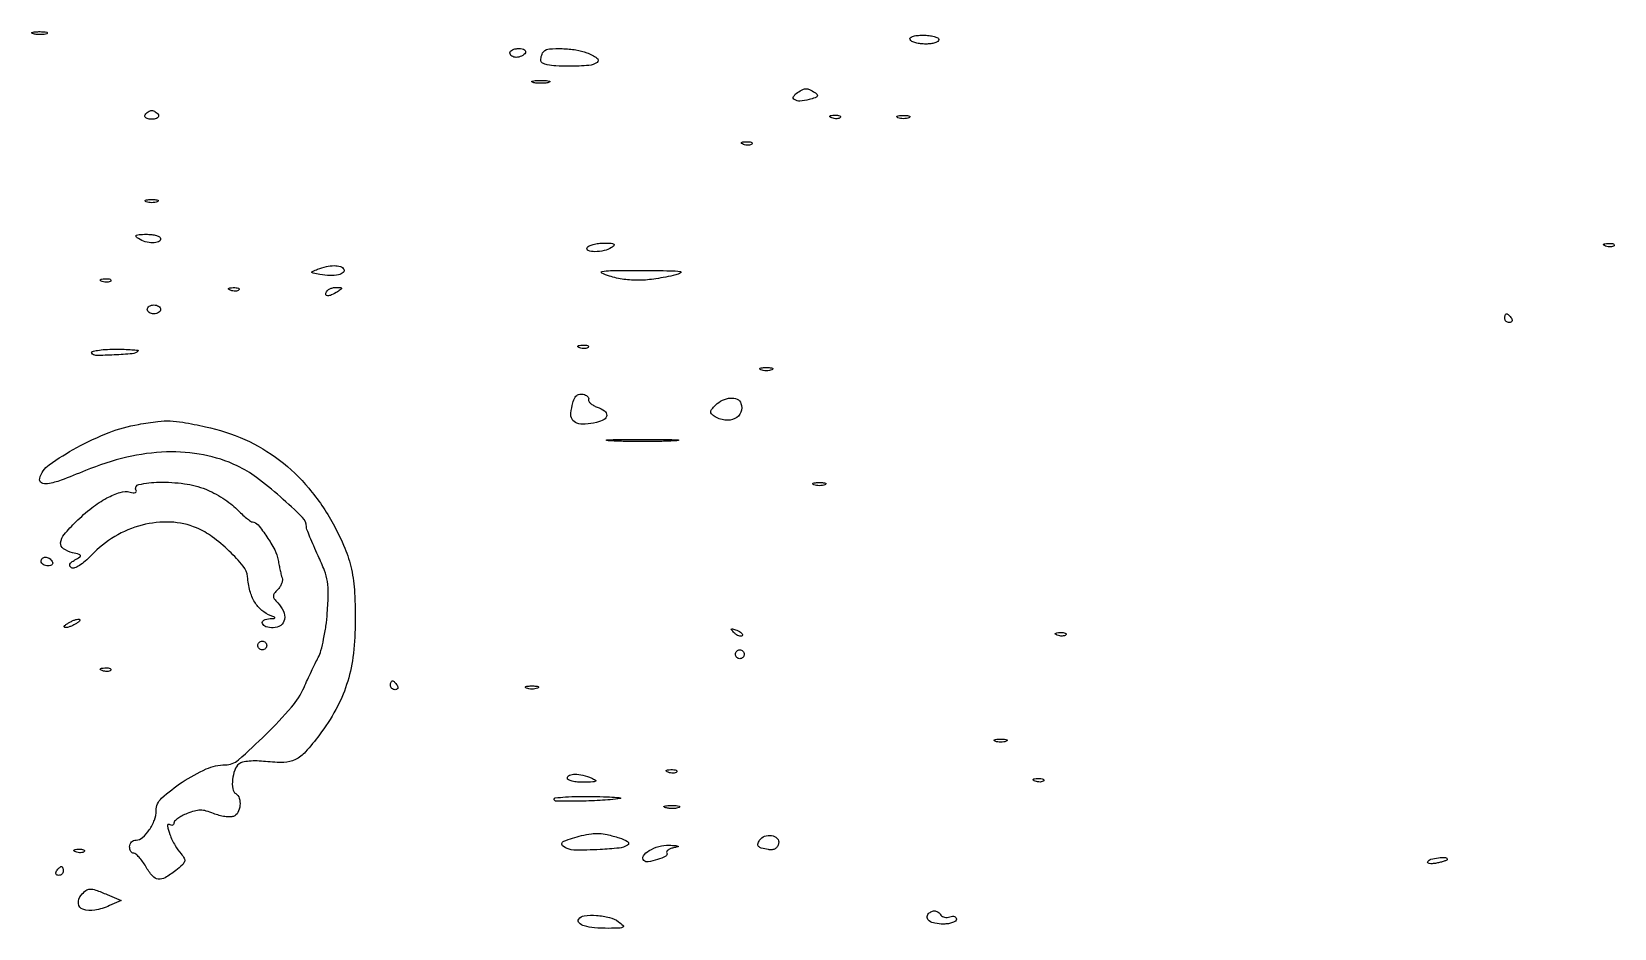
# Model space of a CAD drawing. Extents: x 0 to 1897, y 0 to 3427.
# Drawn here: x 984.8 to 1342.8, y 1760 to 1962.8 of the extents above; entities that cross this region are included whole.
import ezdxf

# ---------------------------------------------------------------- set-up
doc = ezdxf.new("R2010")
doc.units = 0
doc.header["$MEASUREMENT"] = 0

msp = doc.modelspace()

# ---------------------------------------------------------------- linework, layer by layer
for points in [[(988.269032, 1962.344063, -0.06278), (987.671085, 1962.185595, -0.030339), (986.880008, 1962.127736, -0.029507), (986.036634, 1962.167106, -0.037336), (985.269032, 1962.307009, -0.087174), (984.883358, 1962.48334, -0.597527), (984.900903, 1962.643467, -0.080377), (985.431793, 1962.764444, -0.012823), (986.5, 1962.805051, -0.014395), (987.580113, 1962.787295, -0.052471), (988.257153, 1962.684921, -0.333666), (988.386009, 1962.52287, -0.31318)], [(1190, 1961, -0.251914), (1189.793368, 1960.615903, -0.064068), (1189.136086, 1960.29375, -0.049716), (1188.18562, 1960.0728, -0.032276), (1187.059017, 1960, -0.031397), (1185.887885, 1960.073612, -0.037109), (1184.8004, 1960.29375, -0.040338), (1183.934161, 1960.614422, -0.146547), (1183.5, 1961, -0.336396), (1183.538053, 1961.397523, -0.125298), (1184.038303, 1961.723169, -0.059005), (1185.033693, 1961.93521, -0.023007), (1186.440983, 1962, -0.02657), (1187.804739, 1961.92748, -0.04194), (1188.954539, 1961.70625, -0.051215), (1189.76549, 1961.385863, -0.280045)], [(1096.5, 1958, -0.08825), (1096.157656, 1957.617164, -0.053305), (1095.640225, 1957.29375, -0.051278), (1095.038022, 1957.074167, -0.061875), (1094.440983, 1957, -0.067639), (1093.890182, 1957.074854, -0.08433), (1093.423289, 1957.29375, -0.09965), (1093.111069, 1957.61866, -0.142666), (1093, 1958, -0.195654), (1093.155423, 1958.381985, -0.086673), (1093.604836, 1958.70625, -0.066561), (1094.270941, 1958.926392, -0.0466), (1095.059017, 1959, -0.047867), (1095.804599, 1958.928459, -0.104212), (1096.33165, 1958.70625, -0.181468), (1096.558599, 1958.378123, -0.202618)], [(1110.4349, 1958.024751, -0.06072), (1112.684199, 1956.840525, -0.508069), (1112.708302, 1955.866032, -0.1466), (1110.85442, 1955.159247, -0.01828), (1106.5, 1955, -0.010497), (1103.391142, 1955.065277, -0.040105), (1101.46875, 1955.301282, -0.076472), (1100.366679, 1955.709787, -0.272236), (1100, 1956.333333, -0.043841), (1100.049145, 1956.892744, -0.036641), (1100.195833, 1957.470833, -0.038133), (1100.410903, 1957.982401, -0.077955), (1100.666667, 1958.333333, -0.180325), (1101.930383, 1958.910734, -0.025843), (1104.82263, 1958.968858, -0.030058), (1107.937889, 1958.682457, -0.052936)], [(1101.75, 1951.310674, -0.039571), (1100.952734, 1951.168469, -0.024357), (1100, 1951.122029, -0.024357), (1099.047266, 1951.168469, -0.039571), (1098.25, 1951.310674, -0.161593), (1097.99086, 1951.478988, -0.542911), (1098.042187, 1951.633659, -0.052887), (1098.748017, 1951.740287, -0.011065), (1100, 1951.767997, -0.011065), (1101.251983, 1951.740287, -0.052887), (1101.957813, 1951.633659, -0.542911), (1102.00914, 1951.478988, -0.161593)], [(1161.947845, 1949.053395, -0.07013), (1162.520628, 1948.566907, -0.366791), (1162.529637, 1948.184347, -0.146653), (1162.026429, 1947.840082, -0.015718), (1160.651275, 1947.448612, -0.043768), (1158.612375, 1947.122869, -0.155264), (1157.340888, 1947.430147, -0.409831), (1157.161026, 1948.14136, -0.119736), (1158.02896, 1949.03906, -0.024111), (1159.235379, 1949.722944, -0.116481), (1159.996507, 1949.905639, -0.117655), (1160.755058, 1949.727569, -0.024824)], [(1013.5, 1944, -0.210115), (1013.553029, 1943.621971, -0.178861), (1013.314314, 1943.29375, -0.100989), (1012.768372, 1943.071437, -0.046386), (1012, 1943, -0.046386), (1011.231628, 1943.071437, -0.100989), (1010.685686, 1943.29375, -0.178861), (1010.446971, 1943.621971, -0.210115), (1010.5, 1944, -0.057296), (1010.80183, 1944.382513, -0.050113), (1011.195564, 1944.70625, -0.052849), (1011.617099, 1944.926995, -0.094481), (1012, 1945, -0.094481), (1012.382901, 1944.926995, -0.052849), (1012.804436, 1944.70625, -0.050113), (1013.19817, 1944.382513, -0.057296)], [(1167.729167, 1943.395833, -0.126455), (1167.402231, 1943.202593, -0.060344), (1166.916927, 1943.123424, -0.05415), (1166.359369, 1943.160852, -0.051402), (1165.8125, 1943.316886, -0.054073), (1165.395823, 1943.538436, -0.470617), (1165.37858, 1943.720685, -0.168741), (1165.670344, 1943.862007, -0.018894), (1166.416667, 1943.921053, -0.028489), (1167.112848, 1943.910055, -0.077125), (1167.592839, 1943.799335, -0.208169), (1167.77538, 1943.614691, -0.296942)], [(1183.25, 1943.337719, -0.057986), (1182.679992, 1943.181385, -0.037979), (1182, 1943.12966, -0.037979), (1181.320008, 1943.181385, -0.057986), (1180.75, 1943.337719, -0.174857), (1180.540618, 1943.525001, -0.447206), (1180.601562, 1943.693942, -0.078554), (1181.10856, 1943.810911, -0.017491), (1182, 1943.842105, -0.017491), (1182.89144, 1943.810911, -0.078554), (1183.398438, 1943.693942, -0.447206), (1183.459382, 1943.525001, -0.174857)], [(1147.729167, 1937.395833, -0.126455), (1147.402231, 1937.202593, -0.060344), (1146.916927, 1937.123424, -0.05415), (1146.359369, 1937.160852, -0.051402), (1145.8125, 1937.316886, -0.054073), (1145.395823, 1937.538436, -0.470617), (1145.37858, 1937.720685, -0.168741), (1145.670344, 1937.862007, -0.018894), (1146.416667, 1937.921053, -0.028489), (1147.112848, 1937.910055, -0.077125), (1147.592839, 1937.799335, -0.208169), (1147.77538, 1937.614691, -0.296942)], [(1013.25, 1924.337719, -0.057986), (1012.679992, 1924.181385, -0.037979), (1012, 1924.12966, -0.037979), (1011.320008, 1924.181385, -0.057986), (1010.75, 1924.337719, -0.174857), (1010.540618, 1924.525001, -0.447206), (1010.601562, 1924.693942, -0.078554), (1011.10856, 1924.810911, -0.017491), (1012, 1924.842105, -0.017491), (1012.89144, 1924.810911, -0.078554), (1013.398438, 1924.693942, -0.447206), (1013.459382, 1924.525001, -0.174857)], [(1014, 1916, -0.304766), (1013.530389, 1915.301117, -0.097179), (1012.23706, 1915.04735, -0.071596), (1010.547831, 1915.29048, -0.072084), (1009, 1916, -0.07201), (1008.470206, 1916.462332, -0.473162), (1008.52332, 1916.763835, -0.116665), (1009.143611, 1916.942368, -0.010814), (1010.75, 1916.984687, -0.029148), (1011.995198, 1916.917922, -0.045617), (1013.045313, 1916.701752, -0.057513), (1013.778455, 1916.383899, -0.267845)], [(1116, 1914, -0.086211), (1114.307113, 1913.280789, -0.057498), (1112.209232, 1913.038739, -0.091939), (1110.731764, 1913.312729, -0.470062), (1110.5, 1914, -0.154173), (1110.946892, 1914.385117, -0.038112), (1111.873838, 1914.701752, -0.035387), (1113.042129, 1914.917041, -0.02908), (1114.309017, 1914.984687, -0.010855), (1115.891116, 1914.94274, -0.120351), (1116.493051, 1914.764579, -0.473384), (1116.541172, 1914.464916, -0.068112)], [(1342.729167, 1914.395833, -0.126455), (1342.402231, 1914.202593, -0.060344), (1341.916927, 1914.123424, -0.05415), (1341.359369, 1914.160852, -0.051402), (1340.8125, 1914.316886, -0.054073), (1340.395823, 1914.538436, -0.470617), (1340.37858, 1914.720685, -0.168741), (1340.670344, 1914.862007, -0.018894), (1341.416667, 1914.921053, -0.028489), (1342.112848, 1914.910055, -0.077125), (1342.592839, 1914.799335, -0.208169), (1342.77538, 1914.614691, -0.296942)], [(1055.453226, 1909.075682, -0.377806), (1055.328698, 1908.345343, -0.115724), (1054.232956, 1907.817346, -0.061808), (1052.305081, 1907.633353, -0.037726), (1050.027953, 1907.870401, -0.005479), (1048.48244, 1908.167795, -0.250103), (1048.240675, 1908.367825, -0.408329), (1048.333481, 1908.596261, -0.009253), (1049.527953, 1909.088739, -0.036861), (1051.502429, 1909.697069, -0.056907), (1053.27533, 1909.89555, -0.073297), (1054.656691, 1909.688845, -0.182577)], [(1130.5, 1907.805211, -0.020267), (1126.014996, 1906.91403, -0.034321), (1122.201498, 1906.581401, -0.039378), (1118.781173, 1906.787988, -0.041608), (1115.5, 1907.52934, -0.038895), (1113.788572, 1908.219121, -0.727378), (1113.844985, 1908.597989, -0.040006), (1115.788659, 1908.764159, -0.00155), (1123, 1908.780148, -0.0022), (1129.270815, 1908.747027, -0.029905), (1131.550885, 1908.588366, -0.712994), (1131.618512, 1908.259388, -0.074657)], [(1002.729167, 1906.395833, -0.126455), (1002.402231, 1906.202593, -0.060344), (1001.916927, 1906.123424, -0.05415), (1001.359369, 1906.160852, -0.051402), (1000.8125, 1906.316886, -0.054073), (1000.395823, 1906.538436, -0.470617), (1000.37858, 1906.720685, -0.168741), (1000.670344, 1906.862007, -0.018894), (1001.416667, 1906.921053, -0.028489), (1002.112848, 1906.910055, -0.077125), (1002.592839, 1906.799335, -0.208169), (1002.77538, 1906.614691, -0.296942)], [(1031.729167, 1904.395833, -0.126455), (1031.402231, 1904.202593, -0.060344), (1030.916927, 1904.123424, -0.05415), (1030.359369, 1904.160852, -0.051402), (1029.8125, 1904.316886, -0.054073), (1029.395823, 1904.538436, -0.470617), (1029.37858, 1904.720685, -0.168741), (1029.670344, 1904.862007, -0.018894), (1030.416667, 1904.921053, -0.028489), (1031.112848, 1904.910055, -0.077125), (1031.592839, 1904.799335, -0.208169), (1031.77538, 1904.614691, -0.296942)], [(1054, 1904, -0.03301), (1052.680839, 1903.266028, -0.110887), (1051.722292, 1903.050802, -0.372932), (1051.366526, 1903.359022, -0.175918), (1051.5, 1904, -0.101161), (1051.859627, 1904.382022, -0.052761), (1052.433213, 1904.701752, -0.049393), (1053.116349, 1904.916365, -0.053738), (1053.809017, 1904.984687, -0.012098), (1054.761472, 1904.953006, -0.343021), (1054.935744, 1904.800669, -0.295079), (1054.842749, 1904.569384, -0.010223)], [(1014, 1900, -0.148195), (1013.884432, 1899.618646, -0.098894), (1013.559375, 1899.29375, -0.082425), (1013.073457, 1899.074694, -0.064853), (1012.5, 1899, -0.064853), (1011.926543, 1899.074694, -0.082425), (1011.440625, 1899.29375, -0.098894), (1011.115568, 1899.618646, -0.148195), (1011, 1900, -0.148195), (1011.115568, 1900.381354, -0.098894), (1011.440625, 1900.70625, -0.082425), (1011.926543, 1900.925306, -0.064853), (1012.5, 1901, -0.064853), (1013.073457, 1900.925306, -0.082425), (1013.559375, 1900.70625, -0.098894), (1013.884432, 1900.381354, -0.148195)], [(1319.5, 1898, -0.082592), (1319.656512, 1897.6179, -0.161196), (1319.6254, 1897.29375, -0.182303), (1319.413961, 1897.078288, -0.108972), (1319.059017, 1897, -0.093332), (1318.654762, 1897.076123, -0.09642), (1318.311086, 1897.29375, -0.099167), (1318.081062, 1897.618444, -0.105053), (1318, 1898, -0.042167), (1318.032345, 1898.382849, -0.061769), (1318.129539, 1898.70625, -0.081139), (1318.272352, 1898.92554, -0.210953), (1318.440983, 1899, -0.151918), (1318.65171, 1898.934461, -0.038439), (1318.933975, 1898.70625, -0.035638), (1319.231006, 1898.382774, -0.029505)], [(1008.916667, 1890.590588, -0.171953), (1007.608778, 1889.981173, -0.012148), (1003.526146, 1889.690114, -0.009993), (999.379922, 1889.578586, -0.261777), (998.438781, 1890.099054, -0.486916), (998.567496, 1890.448759, -0.034839), (999.72745, 1890.735347, -0.028316), (1001.44989, 1890.935967, -0.014835), (1003.60765, 1891, -0.006718), (1005.775185, 1890.970874, -0.012523), (1007.529018, 1890.879735, -0.008935), (1008.860657, 1890.753071, -0.631232)], [(1110.729167, 1891.395833, -0.126455), (1110.402231, 1891.202593, -0.060344), (1109.916927, 1891.123424, -0.05415), (1109.359369, 1891.160852, -0.051402), (1108.8125, 1891.316886, -0.054073), (1108.395823, 1891.538436, -0.470617), (1108.37858, 1891.720685, -0.168741), (1108.670344, 1891.862007, -0.018894), (1109.416667, 1891.921053, -0.028489), (1110.112848, 1891.910055, -0.077125), (1110.592839, 1891.799335, -0.208169), (1110.77538, 1891.614691, -0.296942)], [(1152.25, 1886.337719, -0.057986), (1151.679992, 1886.181385, -0.037979), (1151, 1886.12966, -0.037979), (1150.320008, 1886.181385, -0.057986), (1149.75, 1886.337719, -0.174857), (1149.540618, 1886.525001, -0.447206), (1149.601562, 1886.693942, -0.078554), (1150.10856, 1886.810911, -0.017491), (1151, 1886.842105, -0.017491), (1151.89144, 1886.810911, -0.078554), (1152.398438, 1886.693942, -0.447206), (1152.459382, 1886.525001, -0.174857)], [(1110.802821, 1879.614553, 0.226783), (1110.84958, 1879.214979, 0.07147), (1111.249891, 1878.74471, 0.05511), (1111.910516, 1878.28025, 0.037106), (1112.75, 1877.896778, -0.062839), (1114.421523, 1877.026934, -0.259266), (1114.907735, 1876.040863, -0.261222), (1114.325914, 1875.113441, -0.06348), (1112.579095, 1874.430496, -0.044153), (1110.026142, 1874.024641, -0.105056), (1108.132783, 1874.29134, -0.172811), (1107.063741, 1875.176406, -0.173558), (1106.797508, 1876.536252, -0.019759), (1107.245397, 1878.866773, -0.085529), (1107.792089, 1880.159733, -0.165266), (1108.53704, 1880.753033, -0.138435), (1109.549797, 1880.823907, -0.057146), (1110.122615, 1880.634448, -0.083714), (1110.559659, 1880.335048, -0.109885), (1110.796327, 1879.977135, -0.175488)], [(1145.269359, 1878.75, -0.176979), (1145.239671, 1876.731531, -0.193415), (1143.912857, 1875.299134, -0.148163), (1141.624957, 1874.959555, -0.104938), (1139.176111, 1875.869995, -0.071729), (1138.587855, 1876.373852, -0.215225), (1138.437454, 1876.868218, -0.139329), (1138.692382, 1877.462012, -0.025755), (1139.49754, 1878.354683, -0.085171), (1141.07674, 1879.471314, -0.094568), (1142.881449, 1879.945533, -0.120845), (1144.408317, 1879.680071, -0.208575)], [(1024.184624, 1873.465226, -0.053651), (1033.049103, 1870.586528, -0.057518), (1040.87603, 1865.936117, -0.056474), (1047.553444, 1859.540477, -0.048665), (1053.017348, 1851.5, -0.025744), (1055.652916, 1846.017933, -0.045254), (1057.167825, 1841.22634, -0.040722), (1057.887216, 1835.904837, -0.016924), (1058.026038, 1828.648217, -0.029305), (1057.487393, 1821.313881, -0.045816), (1056.085639, 1815.146041, -0.047559), (1053.632393, 1809.502962, -0.034827), (1049.917613, 1803.767675, -0.021022), (1046.776339, 1799.933782, -0.09588), (1044.494333, 1798.194816, -0.110611), (1041.89479, 1797.559611, -0.032522), (1037.767764, 1797.748309, 0.021969), (1035.812723, 1797.879062, 0.028399), (1034.01575, 1797.818059, 0.030413), (1032.552672, 1797.594654, 0.120679), (1031.741076, 1797.200075, 0.133551), (1030.777515, 1795.828866, 0.059886), (1030.276944, 1793.665475, 0.061507), (1030.308527, 1791.574995, 0.223424), (1031.015303, 1790.490542, -0.185047), (1031.807253, 1789.451518, -0.097501), (1031.956719, 1787.812208, -0.096918), (1031.473129, 1786.230388, -0.18054), (1030.48204, 1785.354734, -0.095311), (1029.694851, 1785.214448, -0.0326), (1028.534006, 1785.306187, -0.031017), (1027.235166, 1785.577674, -0.031167), (1025.98204, 1786.007439, 0.032473), (1024.342642, 1786.564904, 0.06612), (1022.996371, 1786.742014, 0.065902), (1021.647678, 1786.561768, 0.032068), (1020, 1786, 0.024922), (1018.851154, 1785.455586, 0.03404), (1017.88125, 1784.846937, 0.036215), (1017.185468, 1784.259851, 0.202067), (1017, 1783.819663, -0.128236), (1016.91997, 1783.512753, -0.189382), (1016.707138, 1783.338413, -0.146443), (1016.384519, 1783.331587, -0.071097), (1016.003023, 1783.498132, 0.647657), (1015.549017, 1783.190269, 0.050418), (1016.088765, 1781.279364, 0.032054), (1017.28618, 1778.736707, 0.057903), (1018.621771, 1776.865445, -0.053175), (1019.341062, 1775.877494, -0.211497), (1019.418723, 1775.149059, -0.132224), (1018.924722, 1774.384359, -0.01695), (1017.417309, 1773.113615, -0.033128), (1015.03797, 1771.484829, -0.167661), (1013.485056, 1771.167094, -0.186286), (1012.163044, 1771.887188, -0.042556), (1010.659071, 1774, 0.021679), (1009.911458, 1775.148815, 0.028862), (1009.130353, 1776.11875, 0.028933), (1008.414818, 1776.822738, 0.181818), (1007.943464, 1777, -0.15644), (1007.58363, 1777.11541, -0.09746), (1007.277143, 1777.440625, -0.079589), (1007.07026, 1777.926408, -0.061018), (1007, 1778.5, -0.09517), (1007.109974, 1779.072546, -0.096952), (1007.423968, 1779.559375, -0.098801), (1007.89256, 1779.885279, -0.103046), (1008.443296, 1780, 0.182831), (1009.906998, 1780.553729, 0.062139), (1011.437762, 1782.287322, 0.059165), (1012.606546, 1784.526704, 0.090959), (1013, 1786.671615, -0.212443), (1014.246725, 1789.473447, -0.037344), (1018.916163, 1793.088598, -0.040007), (1024.329817, 1796.075645, -0.106455), (1028.622124, 1797, 0.181603), (1031.587356, 1798.113718, 0.014689), (1037.794345, 1803.872469, 0.019668), (1043.61823, 1810.072402, 0.075534), (1046.439093, 1814.531814, -0.004718), (1047.214188, 1816.255073, -0.003452), (1048.105829, 1818.153894, -0.003487), (1048.9755, 1819.941035, -0.007705), (1049.669683, 1821.289952, 0.05738), (1050.28145, 1822.839342, 0.015508), (1050.885243, 1825.413351, 0.015487), (1051.392836, 1828.398609, 0.015492), (1051.71459, 1831.409249, 0.013158), (1051.925047, 1835.685776, 0.045721), (1051.735744, 1838.444227, 0.051084), (1051.060739, 1840.961594, 0.019458), (1049.634453, 1844.307372, -0.0063), (1048.625363, 1846.511844, -0.008552), (1047.773871, 1848.52821, -0.006067), (1047.113552, 1850.228974, -0.08979), (1047, 1850.856196, 0.202354), (1046.114332, 1852.955002, 0.012754), (1041.087117, 1857.607062, 0.019464), (1035.66139, 1862.014688, 0.0504), (1031.34994, 1864.614316, 0.063624), (1023.734853, 1867.094004, 0.054819), (1015.339009, 1867.75185, 0.050467), (1006.355684, 1866.557443, 0.039617), (997, 1863.537609, -0.008281), (991.500701, 1861.373867, -0.046921), (988.46481, 1860.551547, -0.170866), (987.06971, 1860.787749, -0.344725), (986.660091, 1861.754757, -0.174102), (988.813093, 1864.848356, -0.029161), (995.036329, 1868.747735, -0.032367), (1002.338868, 1872.156425, -0.050999), (1009, 1874.000676, -0.010215), (1013.416549, 1874.65807, -0.040668), (1016.150781, 1874.78405, -0.036051), (1019.021564, 1874.474771, -0.006853)], [(1130.25, 1870.257493, -0.00749), (1126.949496, 1870.149904, -0.004402), (1123, 1870.115135, -0.004402), (1119.050504, 1870.149904, -0.00749), (1115.75, 1870.257493, -0.04765), (1114.87776, 1870.382897, -0.86651), (1114.889063, 1870.501229, -0.009912), (1117.80072, 1870.582024, -0.001979), (1123, 1870.602606, -0.001979), (1128.19928, 1870.582024, -0.009912), (1131.110937, 1870.501229, -0.86651), (1131.12224, 1870.382897, -0.04765)], [(1024.229764, 1859.325363, -0.029193), (1026.06628, 1858.478418, -0.01975), (1028.055986, 1857.3127, -0.019935), (1029.895555, 1856.028829, -0.037052), (1031.258698, 1854.825363, 0.011544), (1032.36939, 1853.739167, 0.015631), (1033.424786, 1852.813697, 0.012568), (1034.334307, 1852.102688, 0.14191), (1034.758698, 1851.944671, -0.205372), (1036.049209, 1851.273454, -0.02358), (1038.045485, 1848.586205, -0.028697), (1039.814951, 1845.596406, -0.07772), (1040.592373, 1843.265209, 0.00692), (1040.802026, 1842.116981, 0.006548), (1041.046996, 1840.953593, 0.006521), (1041.290706, 1839.929696, 0.022718), (1041.48642, 1839.278939, -0.11872), (1041.544704, 1838.705202, -0.057978), (1041.360976, 1837.988421, -0.052726), (1040.983164, 1837.248504, -0.052032), (1040.45751, 1836.600367, 0.033947), (1039.705623, 1835.738811, 0.167549), (1039.507288, 1835.135569, 0.162655), (1039.720127, 1834.527803, 0.031525), (1040.5, 1833.642857, -0.090988), (1041.787548, 1831.7766, -0.150583), (1042.021413, 1829.892989, -0.196111), (1041.164141, 1828.533792, -0.156455), (1039.5, 1828, -0.073364), (1037.834335, 1828.245723, -0.237214), (1037.046173, 1828.992961, -0.388314), (1037.356173, 1829.737456, -0.097905), (1038.75, 1830.078947, 0.00765), (1039.679739, 1830.135155, 0.28787), (1039.841872, 1830.254931, 0.407502), (1039.776801, 1830.408853, 0.010176), (1039, 1830.71603, -0.084964), (1036.887825, 1831.94153, -0.083609), (1035.289722, 1833.805679, -0.071759), (1034.220473, 1836.344553, -0.043408), (1033.672132, 1839.566532, 0.153463), (1032.71325, 1841.923616, 0.029237), (1029.520988, 1845.354601, 0.032023), (1025.680574, 1848.582406, 0.059856), (1022.152283, 1850.580839, 0.088881), (1016.236954, 1851.894201, 0.073782), (1009.81646, 1851.210349, 0.070657), (1003.618841, 1848.630207, 0.069887), (998.358733, 1844.41889, -0.024014), (996.969305, 1843.080626, -0.038264), (995.648913, 1842.093149, -0.044721), (994.537576, 1841.519847, -0.239543), (993.878844, 1841.574879, -0.125754), (993.515862, 1841.951448, -0.233048), (993.491436, 1842.365596, -0.130286), (993.84618, 1842.824452, -0.034994), (994.621584, 1843.336471, 0.013338), (995.745777, 1844.010829, 0.344238), (995.856974, 1844.324437, 0.249912), (995.577887, 1844.588995, 0.008601), (994.074139, 1844.975672, -0.09151), (992.015458, 1845.887623, -0.277345), (991.401931, 1847.224698, -0.146998), (992.210786, 1849.122988, -0.026426), (994.853367, 1851.973608, -0.026506), (998.431973, 1855.095937, -0.041041), (1001.855128, 1857.350325, -0.049514), (1004.862334, 1858.626695, -0.140469), (1007.11819, 1858.679344, 0.032466), (1007.808654, 1858.545932, 0.090283), (1008.300057, 1858.572551, 0.229994), (1008.511076, 1858.745411, 0.251597), (1008.495149, 1859.007849, -0.520815), (1009.096435, 1860.40369, -0.04592), (1013.627856, 1860.913123, -0.038801), (1019.397232, 1860.58168, -0.059768)], [(1164.25, 1860.337719, -0.057986), (1163.679992, 1860.181385, -0.037979), (1163, 1860.12966, -0.037979), (1162.320008, 1860.181385, -0.057986), (1161.75, 1860.337719, -0.174857), (1161.540618, 1860.525001, -0.447206), (1161.601562, 1860.693942, -0.078554), (1162.10856, 1860.810911, -0.017491), (1163, 1860.842105, -0.017491), (1163.89144, 1860.810911, -0.078554), (1164.398438, 1860.693942, -0.447206), (1164.459382, 1860.525001, -0.174857)], [(989.5, 1843, -0.139169), (989.607943, 1842.620352, -0.191142), (989.478525, 1842.29375, -0.138808), (989.110654, 1842.073267, -0.066118), (988.559017, 1842, -0.062283), (987.962904, 1842.074545, -0.080552), (987.457961, 1842.29375, -0.097988), (987.120018, 1842.618621, -0.153634), (987, 1843, -0.092995), (987.071618, 1843.381732, -0.096318), (987.276414, 1843.70625, -0.099231), (987.581949, 1843.923444, -0.105429), (987.940983, 1844, -0.089642), (988.346558, 1843.926698, -0.053229), (988.7871, 1843.70625, -0.051032), (989.193797, 1843.382515, -0.06081)], [(995, 1829, -0.026766), (994.352293, 1828.628962, -0.024204), (993.646875, 1828.315379, -0.024967), (992.987337, 1828.096832, -0.067616), (992.5, 1828.030626, -0.190341), (992.267727, 1828.122372, -0.335455), (992.234375, 1828.315379, -0.102785), (992.485814, 1828.625641, -0.027796), (993, 1829, -0.026766), (993.647707, 1829.371038, -0.024204), (994.353125, 1829.684621, -0.024967), (995.012663, 1829.903168, -0.067616), (995.5, 1829.969374, -0.190341), (995.732273, 1829.877628, -0.335455), (995.765625, 1829.684621, -0.102785), (995.514186, 1829.374359, -0.027796)], [(1145.526461, 1826.193128, -0.20742), (1145.220211, 1826.072099, -0.082976), (1144.768815, 1826.162781, -0.063152), (1144.246577, 1826.441312, -0.043285), (1143.733333, 1826.875912, -0.011214), (1143.106486, 1827.536448, -0.400052), (1143.111181, 1827.729672, -0.286372), (1143.336218, 1827.78179, -0.008399), (1144.293128, 1827.435707, -0.036269), (1144.940734, 1827.133723, -0.070189), (1145.395085, 1826.789051, -0.120343), (1145.59249, 1826.461316, -0.278911)], [(1218.729167, 1826.395833, -0.126455), (1218.402231, 1826.202593, -0.060344), (1217.916927, 1826.123424, -0.05415), (1217.359369, 1826.160852, -0.051402), (1216.8125, 1826.316886, -0.054073), (1216.395823, 1826.538436, -0.470617), (1216.37858, 1826.720685, -0.168741), (1216.670344, 1826.862007, -0.018894), (1217.416667, 1826.921053, -0.028489), (1218.112848, 1826.910055, -0.077125), (1218.592839, 1826.799335, -0.208169), (1218.77538, 1826.614691, -0.296942)], [(1038, 1824, -0.099038), (1037.923658, 1823.618362, -0.097945), (1037.70625, 1823.29375, -0.097945), (1037.381638, 1823.076342, -0.099038), (1037, 1823, -0.099038), (1036.618362, 1823.076342, -0.097945), (1036.29375, 1823.29375, -0.097945), (1036.076342, 1823.618362, -0.099038), (1036, 1824, -0.099038), (1036.076342, 1824.381638, -0.097945), (1036.29375, 1824.70625, -0.097945), (1036.618362, 1824.923658, -0.099038), (1037, 1825, -0.099038), (1037.381638, 1824.923658, -0.097945), (1037.70625, 1824.70625, -0.097945), (1037.923658, 1824.381638, -0.099038)], [(1146, 1822, -0.099038), (1145.923658, 1821.618362, -0.097945), (1145.70625, 1821.29375, -0.097945), (1145.381638, 1821.076342, -0.099038), (1145, 1821, -0.099038), (1144.618362, 1821.076342, -0.097945), (1144.29375, 1821.29375, -0.097945), (1144.076342, 1821.618362, -0.099038), (1144, 1822, -0.099038), (1144.076342, 1822.381638, -0.097945), (1144.29375, 1822.70625, -0.097945), (1144.618362, 1822.923658, -0.099038), (1145, 1823, -0.099038), (1145.381638, 1822.923658, -0.097945), (1145.70625, 1822.70625, -0.097945), (1145.923658, 1822.381638, -0.099038)], [(1002.729167, 1818.395833, -0.126455), (1002.402231, 1818.202593, -0.060344), (1001.916927, 1818.123424, -0.05415), (1001.359369, 1818.160852, -0.051402), (1000.8125, 1818.316886, -0.054073), (1000.395823, 1818.538436, -0.470617), (1000.37858, 1818.720685, -0.168741), (1000.670344, 1818.862007, -0.018894), (1001.416667, 1818.921053, -0.028489), (1002.112848, 1818.910055, -0.077125), (1002.592839, 1818.799335, -0.208169), (1002.77538, 1818.614691, -0.296942)], [(1067.5, 1815, -0.082592), (1067.656512, 1814.6179, -0.161196), (1067.6254, 1814.29375, -0.182303), (1067.413961, 1814.078288, -0.108972), (1067.059017, 1814, -0.093332), (1066.654762, 1814.076123, -0.09642), (1066.311086, 1814.29375, -0.099167), (1066.081062, 1814.618444, -0.105053), (1066, 1815, -0.042167), (1066.032345, 1815.382849, -0.061769), (1066.129539, 1815.70625, -0.081139), (1066.272352, 1815.92554, -0.210953), (1066.440983, 1816, -0.151918), (1066.65171, 1815.934461, -0.038439), (1066.933975, 1815.70625, -0.035638), (1067.231006, 1815.382774, -0.029505)], [(1099.25, 1814.337719, -0.057986), (1098.679992, 1814.181385, -0.037979), (1098, 1814.12966, -0.037979), (1097.320008, 1814.181385, -0.057986), (1096.75, 1814.337719, -0.174857), (1096.540618, 1814.525001, -0.447206), (1096.601562, 1814.693942, -0.078554), (1097.10856, 1814.810911, -0.017491), (1098, 1814.842105, -0.017491), (1098.89144, 1814.810911, -0.078554), (1099.398438, 1814.693942, -0.447206), (1099.459382, 1814.525001, -0.174857)], [(1205.25, 1802.337719, -0.057986), (1204.679992, 1802.181385, -0.037979), (1204, 1802.12966, -0.037979), (1203.320008, 1802.181385, -0.057986), (1202.75, 1802.337719, -0.174857), (1202.540618, 1802.525001, -0.447206), (1202.601562, 1802.693942, -0.078554), (1203.10856, 1802.810911, -0.017491), (1204, 1802.842105, -0.017491), (1204.89144, 1802.810911, -0.078554), (1205.398438, 1802.693942, -0.447206), (1205.459382, 1802.525001, -0.174857)], [(1111.5, 1794, -0.034928), (1112.362095, 1793.555901, -0.581805), (1112.354714, 1793.297752, -0.111763), (1111.745963, 1793.132062, -0.0061), (1109.75, 1793.070285, -0.025196), (1108.312913, 1793.115772, -0.040272), (1107.101562, 1793.314396, -0.048593), (1106.24296, 1793.618245, -0.291226), (1106, 1794, -0.30912), (1106.450657, 1794.659282, -0.093165), (1107.707916, 1794.895598, -0.061591), (1109.509415, 1794.672841, -0.039972)], [(1130.729167, 1795.395833, -0.126455), (1130.402231, 1795.202593, -0.060344), (1129.916927, 1795.123424, -0.05415), (1129.359369, 1795.160852, -0.051402), (1128.8125, 1795.316886, -0.054073), (1128.395823, 1795.538436, -0.470617), (1128.37858, 1795.720685, -0.168741), (1128.670344, 1795.862007, -0.018894), (1129.416667, 1795.921053, -0.028489), (1130.112848, 1795.910055, -0.077125), (1130.592839, 1795.799335, -0.208169), (1130.77538, 1795.614691, -0.296942)], [(1213.729167, 1793.395833, -0.126455), (1213.402231, 1793.202593, -0.060344), (1212.916927, 1793.123424, -0.05415), (1212.359369, 1793.160852, -0.051402), (1211.8125, 1793.316886, -0.054073), (1211.395823, 1793.538436, -0.470617), (1211.37858, 1793.720685, -0.168741), (1211.670344, 1793.862007, -0.018894), (1212.416667, 1793.921053, -0.028489), (1213.112848, 1793.910055, -0.077125), (1213.592839, 1793.799335, -0.208169), (1213.77538, 1793.614691, -0.296942)], [(1118, 1789.379973, -0.016994), (1113.405472, 1788.949291, -0.012705), (1108.32195, 1788.77602, -0.004682), (1103.462908, 1788.779426, -0.411979), (1102.998178, 1789.25, -0.38557), (1103.26714, 1789.545487, -0.00697), (1105.569777, 1789.735674, -0.013362), (1108.394864, 1789.853684, -0.008037), (1111.75, 1789.850168, -0.003816), (1114.952814, 1789.770867, -0.010676), (1117.195312, 1789.650242, -0.045319), (1118.008659, 1789.514252, -0.824454)], [(1131.269032, 1787.344063, -0.06278), (1130.671085, 1787.185595, -0.030339), (1129.880008, 1787.127736, -0.029507), (1129.036634, 1787.167106, -0.037336), (1128.269032, 1787.307009, -0.087174), (1127.883358, 1787.48334, -0.597527), (1127.900903, 1787.643467, -0.080377), (1128.431793, 1787.764444, -0.012823), (1129.5, 1787.805051, -0.014395), (1130.580113, 1787.787295, -0.052471), (1131.257153, 1787.684921, -0.333666), (1131.386009, 1787.52287, -0.31318)], [(1117.75, 1780.511959, -0.073748), (1119.637156, 1779.653034, -0.551468), (1119.627949, 1778.852053, -0.110415), (1117.686544, 1778.183985, -0.015186), (1113.397628, 1777.835327, -0.017785), (1107.479074, 1777.74548, -0.157777), (1105.045289, 1778.58826, -0.583487), (1105.197943, 1779.738756, -0.038285), (1109.199254, 1781.00273, -0.021596), (1111.439785, 1781.424925, -0.050141), (1113.146173, 1781.498116, -0.043114), (1114.982361, 1781.232785, -0.012553)], [(1153.787072, 1779.25, -0.088773), (1153.50251, 1778.536996, -0.118071), (1153.007574, 1778.048424, -0.110085), (1152.316241, 1777.815799, -0.069925), (1151.463748, 1777.845069, -0.017848), (1149.867085, 1778.184778, -0.141043), (1149.219484, 1778.56037, -0.266945), (1149.08739, 1779.092613, -0.068888), (1149.458881, 1779.933469, -0.167508), (1150.594762, 1780.861987, -0.128188), (1152.202313, 1781.020629, -0.159889), (1153.45142, 1780.380281, -0.250724)], [(996.729167, 1777.395833, -0.126455), (996.402231, 1777.202593, -0.060344), (995.916927, 1777.123424, -0.05415), (995.359369, 1777.160852, -0.051402), (994.8125, 1777.316886, -0.054073), (994.395823, 1777.538436, -0.470617), (994.37858, 1777.720685, -0.168741), (994.670344, 1777.862007, -0.018894), (995.416667, 1777.921053, -0.028489), (996.112848, 1777.910055, -0.077125), (996.592839, 1777.799335, -0.208169), (996.77538, 1777.614691, -0.296942)], [(1130.235169, 1778.292323, 0.037759), (1129.403399, 1778.066264, 0.070172), (1128.784834, 1777.743471, 0.114873), (1128.467602, 1777.382483, 0.267575), (1128.478258, 1777.035179, -0.441402), (1128.281322, 1776.34456, -0.038593), (1126.38581, 1775.577557, -0.035531), (1124.271244, 1775.068323, -0.242251), (1123.281121, 1775.385546, -0.36764), (1123.197703, 1776.415791, -0.101703), (1124.488945, 1777.604969, -0.068502), (1126.68784, 1778.547043, -0.074139), (1129, 1778.825781, -0.006144), (1130.518087, 1778.764534, -0.089004), (1131.040011, 1778.642246, -0.698514), (1131.031379, 1778.48923, -0.026281)], [(1305, 1775.616577, -0.299976), (1304.886084, 1775.443788, -0.017898), (1304.274515, 1775.207099, -0.022106), (1303.476856, 1774.969704, -0.014046), (1302.530262, 1774.761034, -0.027972), (1301.617574, 1774.638968, -0.068119), (1300.941332, 1774.678915, -0.162929), (1300.613909, 1774.865537, -0.332306), (1300.589279, 1775.144457, -0.194026), (1301.317828, 1775.680053, -0.036018), (1302.98667, 1775.981384, -0.036086), (1304.59522, 1776.03689, -0.40323)], [(992, 1773, -0.105053), (991.918938, 1772.618444, -0.099167), (991.688914, 1772.29375, -0.09642), (991.345238, 1772.076123, -0.093332), (990.940983, 1772, -0.108972), (990.586039, 1772.078288, -0.182303), (990.3746, 1772.29375, -0.161196), (990.343488, 1772.6179, -0.082592), (990.5, 1773, -0.029505), (990.768994, 1773.382774, -0.035638), (991.066025, 1773.70625, -0.038439), (991.34829, 1773.934461, -0.151918), (991.559017, 1774, -0.210953), (991.727648, 1773.92554, -0.081139), (991.870461, 1773.70625, -0.061769), (991.967655, 1773.382849, -0.042167)], [(1001.919211, 1767.676016), (1005.068042, 1766.352032), (1002.486968, 1765.176016, -0.061062), (999.100978, 1764.107964, -0.134649), (996.420407, 1764.333951, -0.296185), (995.42703, 1765.659573, -0.192298), (996.036355, 1767.543805, -0.055461), (997.09777, 1768.567403, -0.159836), (998.049771, 1768.903584, -0.093322), (999.328479, 1768.692456, -0.012072)], [(1117.55887, 1761.531803, -0.025348), (1118.60814, 1760.651157, -0.483032), (1118.579105, 1760.280122, -0.142302), (1117.946647, 1760.077508, -0.004924), (1115.331787, 1760.031803, -0.021258), (1112.115605, 1760.144032, -0.055022), (1109.83856, 1760.57564, -0.116606), (1108.673683, 1761.257258, -0.35452), (1108.564761, 1762.104785, -0.230977), (1109.811801, 1762.892238, -0.043241), (1112.591667, 1762.955653, -0.045063), (1115.531623, 1762.500235, -0.101297)], [(1190.473008, 1763.043674, 0.126981), (1190.809536, 1762.720854, 0.081026), (1191.321649, 1762.533742, 0.072258), (1191.926665, 1762.506898, 0.066719), (1192.532025, 1762.650663, -0.066643), (1193.093585, 1762.784115, -0.114223), (1193.568782, 1762.723326, -0.15229), (1193.881585, 1762.482083, -0.154099), (1194, 1762.106989, -0.236097), (1193.787799, 1761.682645, -0.070967), (1193.136086, 1761.325178, -0.054248), (1192.185396, 1761.080797, -0.03582), (1191.059017, 1761, -0.045453), (1189.138253, 1761.174969, -0.107921), (1187.821803, 1761.726433, -0.224764), (1187.377501, 1762.508008, -0.21841), (1187.693853, 1763.36052, -0.094281), (1188.410109, 1763.8478, -0.131476), (1189.173004, 1763.961489, -0.131858), (1189.889127, 1763.679007, -0.095109)]]:
    msp.add_lwpolyline(points, format="xyb", close=True)

doc.saveas('drawing.dxf')
